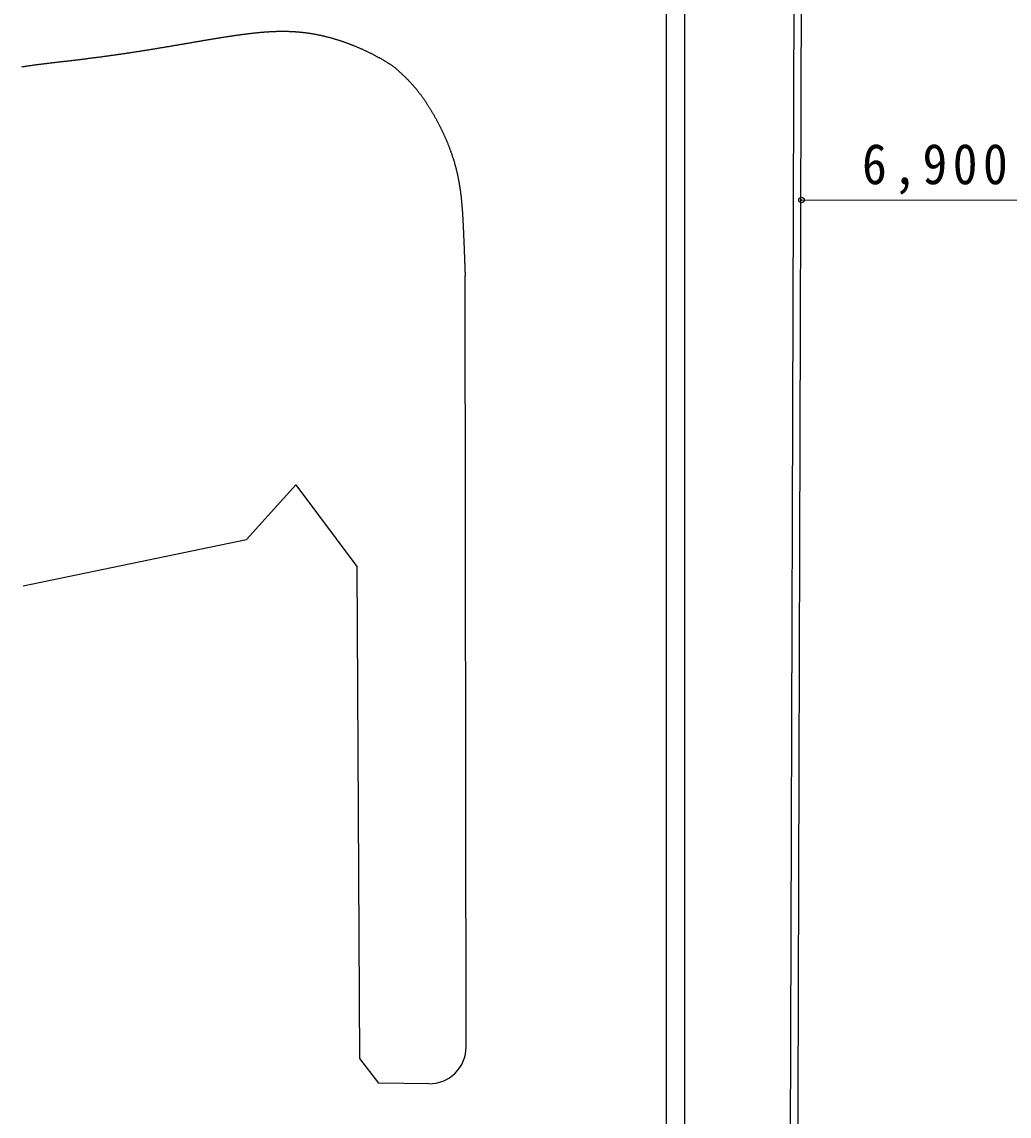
# Model space of a CAD drawing. Units: millimetres at full size, sheet at 1:300; details may follow other scales. Extents: x -143947 to 121650, y -84600 to 84600.
# Drawn here: x -109958 to -83135, y -43280 to -13532 of the extents above; entities that cross this region are included whole.
import ezdxf

# ---------------------------------------------------------------- set-up
doc = ezdxf.new("R2010")
doc.units = ezdxf.units.MM
doc.header["$LTSCALE"] = 300
doc.header["$PDMODE"] = 32
doc.header["$PDSIZE"] = 150
doc.layers.add('0-7_ハッチ', color=3, linetype='Continuous', lineweight=25)
doc.styles.add('ＭＳ ゴシック', font='')
doc.styles.get('ＭＳ ゴシック').set_extended_font_data('MS Gothic')

msp = doc.modelspace()

# ---------------------------------------------------------------- linework, layer by layer
at = {"layer": '0-7_ハッチ'}
for p, q in [((-88976.2, -9488), (-89114.9, -55040.7)), ((-92456.5, -12501.1), (-92456.5, -54926.5)), ((-91956.5, -12501.1), (-91956.5, -54926.5)), ((-97888.8, -41398.1), (-97916.2, -20426.3)), ((-102517.5, -26121), (-103851.5, -27606.3)), ((-109924.4, -28863.7), (-103851.5, -27606.3)), ((-98901.4, -42399.3), (-100267.8, -42382))]:
    msp.add_line(p, q, dxfattribs=at)
at = {"layer": '0-7_ハッチ', "color": 4, "lineweight": 9}
msp.add_line((-88776.8, -18374.9), (-81911.6, -18374.9), dxfattribs=at)
at = {"layer": '0-7_ハッチ'}
for points in [[(-88776.8, -9688), (-88914.6, -54948.7), (-84046, -59102.9)], [(-105248.7, -14075.3), (-105226.2, -14071.5), (-105203.8, -14067.6), (-105181.4, -14063.8), (-105159, -14060), (-105136.7, -14056.2), (-105114.4, -14052.4), (-105092.2, -14048.6), (-105070, -14044.8), (-105047.9, -14041), (-105025.8, -14037.3), (-105003.7, -14033.5), (-104981.7, -14029.8), (-104959.8, -14026.1), (-104937.9, -14022.4), (-104916, -14018.7), (-104894.2, -14015), (-104872.5, -14011.4), (-104850.8, -14007.7), (-104829.1, -14004.1), (-104807.5, -14000.5), (-104786, -13996.9), (-104764.5, -13993.3), (-104743.1, -13989.8), (-104721.7, -13986.2), (-104700.3, -13982.7), (-104679.1, -13979.2), (-104657.8, -13975.8), (-104636.7, -13972.3), (-104615.6, -13968.9), (-104594.5, -13965.5), (-104573.5, -13962.1), (-104552.6, -13958.7), (-104531.7, -13955.3), (-104510.9, -13952), (-104490.1, -13948.7), (-104469.4, -13945.4), (-104448.7, -13942.2), (-104428.1, -13939), (-104407.6, -13935.7)], [(-104407.6, -13935.7), (-104387.1, -13932.6), (-104366.7, -13929.4), (-104346.4, -13926.3), (-104326.1, -13923.2), (-104305.9, -13920.1), (-104285.7, -13917), (-104265.6, -13914), (-104245.5, -13911), (-104225.5, -13908), (-104205.6, -13905.1), (-104185.8, -13902.2), (-104166, -13899.3), (-104146.2, -13896.4), (-104126.5, -13893.6), (-104106.9, -13890.8), (-104087.4, -13888.1), (-104067.9, -13885.3), (-104048.5, -13882.6), (-104029.1, -13879.9), (-104009.8, -13877.3), (-103990.5, -13874.7), (-103971.4, -13872.1), (-103952.2, -13869.6), (-103933.2, -13867.1), (-103914.2, -13864.6), (-103895.3, -13862.1), (-103876.4, -13859.7), (-103857.6, -13857.3), (-103838.8, -13855), (-103820.1, -13852.7), (-103801.5, -13850.4), (-103782.9, -13848.2), (-103764.4, -13846), (-103745.9, -13843.8), (-103727.5, -13841.7), (-103709.2, -13839.6), (-103690.9, -13837.5), (-103672.7, -13835.5), (-103654.5, -13833.5)], [(-103654.5, -13833.5), (-103636.4, -13831.6), (-103618.4, -13829.6), (-103600.4, -13827.8), (-103582.5, -13825.9), (-103564.6, -13824.1), (-103546.7, -13822.4), (-103529, -13820.7), (-103511.3, -13819), (-103493.6, -13817.4), (-103476, -13815.8), (-103458.4, -13814.2), (-103440.9, -13812.7), (-103423.4, -13811.2), (-103406, -13809.8), (-103388.7, -13808.4), (-103371.4, -13807), (-103354.1, -13805.7), (-103336.9, -13804.4), (-103319.7, -13803.2), (-103302.6, -13802), (-103285.5, -13800.9), (-103268.5, -13799.8), (-103251.5, -13798.7), (-103234.6, -13797.7), (-103217.7, -13796.7), (-103200.8, -13795.8), (-103184, -13794.9), (-103167.2, -13794.1), (-103150.5, -13793.3), (-103133.8, -13792.5), (-103117.2, -13791.8), (-103100.6, -13791.1), (-103084, -13790.5), (-103067.4, -13790), (-103050.9, -13789.4), (-103034.4, -13788.9), (-103018, -13788.5), (-103001.6, -13788.1), (-102985.2, -13787.8)], [(-102985.2, -13787.8), (-102968.9, -13787.5), (-102952.6, -13787.2), (-102936.3, -13787), (-102920, -13786.8), (-102903.8, -13786.7), (-102887.6, -13786.7), (-102871.4, -13786.7), (-102855.3, -13786.7), (-102839.2, -13786.8), (-102823.1, -13786.9), (-102807, -13787.1), (-102790.9, -13787.3), (-102774.9, -13787.6), (-102758.9, -13787.9), (-102742.9, -13788.3), (-102726.9, -13788.7), (-102710.9, -13789.1), (-102695, -13789.7), (-102679.1, -13790.2), (-102663.2, -13790.8), (-102647.3, -13791.5), (-102631.4, -13792.2), (-102615.5, -13793), (-102599.6, -13793.8), (-102583.8, -13794.7), (-102568, -13795.6), (-102552.1, -13796.6), (-102536.3, -13797.6), (-102520.5, -13798.7), (-102504.7, -13799.8), (-102488.9, -13801), (-102473.1, -13802.2), (-102457.3, -13803.5), (-102441.5, -13804.9), (-102425.7, -13806.3), (-102410, -13807.7), (-102394.2, -13809.2), (-102378.4, -13810.8), (-102362.6, -13812.4)], [(-102362.6, -13812.4), (-102346.9, -13814), (-102331.1, -13815.7), (-102315.3, -13817.5), (-102299.5, -13819.3), (-102283.7, -13821.2), (-102267.9, -13823.2), (-102252.2, -13825.1), (-102236.4, -13827.2), (-102220.6, -13829.3), (-102204.7, -13831.4), (-102188.9, -13833.7), (-102173.1, -13835.9), (-102157.3, -13838.2), (-102141.4, -13840.6), (-102125.6, -13843.1), (-102109.7, -13845.6), (-102093.9, -13848.1), (-102078, -13850.7), (-102062.1, -13853.4), (-102046.2, -13856.1), (-102030.3, -13858.9), (-102014.3, -13861.7), (-101998.4, -13864.6), (-101982.5, -13867.6), (-101966.5, -13870.6), (-101950.5, -13873.7), (-101934.5, -13876.8), (-101918.5, -13880), (-101902.5, -13883.2), (-101886.4, -13886.5), (-101870.4, -13889.9), (-101854.3, -13893.3), (-101838.2, -13896.8), (-101822.1, -13900.4), (-101806, -13904), (-101789.8, -13907.6), (-101773.7, -13911.4), (-101757.5, -13915.2), (-101741.3, -13919)], [(-101741.3, -13919), (-101725.1, -13922.9), (-101708.9, -13926.9), (-101692.6, -13930.9), (-101676.4, -13935), (-101660.1, -13939.2), (-101643.8, -13943.4), (-101627.4, -13947.7), (-101611.1, -13952), (-101594.7, -13956.4), (-101578.4, -13960.9), (-101562, -13965.4), (-101545.5, -13970), (-101529.1, -13974.6), (-101512.6, -13979.3), (-101496.2, -13984.1), (-101479.7, -13988.9), (-101463.2, -13993.8), (-101446.6, -13998.8), (-101430.1, -14003.8), (-101413.5, -14008.9), (-101397, -14014), (-101380.4, -14019.2), (-101363.7, -14024.5), (-101347.1, -14029.8), (-101330.5, -14035.2), (-101313.8, -14040.7), (-101297.1, -14046.2), (-101280.4, -14051.7), (-101263.7, -14057.4), (-101247, -14063.1), (-101230.3, -14068.8), (-101213.5, -14074.7), (-101196.7, -14080.5), (-101180, -14086.5), (-101163.2, -14092.5), (-101146.4, -14098.6), (-101129.6, -14104.7), (-101112.8, -14110.9), (-101095.9, -14117.1)], [(-107087.4, -14377.7), (-107063.2, -14374.1), (-107039, -14370.4), (-107014.7, -14366.8), (-106990.5, -14363.1), (-106966.3, -14359.5), (-106942.2, -14355.8), (-106918, -14352.1), (-106893.8, -14348.4), (-106869.7, -14344.7), (-106845.6, -14340.9), (-106821.4, -14337.2), (-106797.3, -14333.5), (-106773.2, -14329.7), (-106749.2, -14325.9), (-106725.1, -14322.2), (-106701, -14318.4), (-106677, -14314.6), (-106653, -14310.8), (-106629, -14307), (-106605, -14303.2), (-106581, -14299.4), (-106557, -14295.5), (-106533.1, -14291.7), (-106509.1, -14287.8), (-106485.2, -14284), (-106461.3, -14280.1), (-106437.4, -14276.2), (-106413.5, -14272.4), (-106389.6, -14268.5), (-106365.8, -14264.6), (-106342, -14260.7), (-106318.2, -14256.8), (-106294.4, -14252.9), (-106270.6, -14248.9), (-106246.8, -14245), (-106223.1, -14241.1), (-106199.4, -14237.2), (-106175.7, -14233.2), (-106152, -14229.3)], [(-106152, -14229.3), (-106128.3, -14225.3), (-106104.7, -14221.4), (-106081.1, -14217.4), (-106057.5, -14213.5), (-106033.9, -14209.5), (-106010.3, -14205.6), (-105986.8, -14201.6), (-105963.3, -14197.6), (-105939.8, -14193.6), (-105916.3, -14189.7), (-105892.9, -14185.7), (-105869.5, -14181.7), (-105846.1, -14177.8), (-105822.7, -14173.8), (-105799.4, -14169.8), (-105776.1, -14165.8), (-105752.8, -14161.9), (-105729.5, -14157.9), (-105706.3, -14153.9), (-105683.1, -14149.9), (-105660, -14146), (-105636.8, -14142), (-105613.7, -14138.1), (-105590.6, -14134.1), (-105567.6, -14130.1), (-105544.6, -14126.2), (-105521.6, -14122.2), (-105498.7, -14118.3), (-105475.8, -14114.4), (-105452.9, -14110.4), (-105430.1, -14106.5), (-105407.3, -14102.6), (-105384.5, -14098.7), (-105361.8, -14094.8), (-105339.1, -14090.9), (-105316.4, -14087), (-105293.8, -14083.1), (-105271.3, -14079.2), (-105248.7, -14075.3)], [(-101095.9, -14117.1), (-101079.1, -14123.4), (-101062.3, -14129.8), (-101045.4, -14136.2), (-101028.6, -14142.7), (-101011.7, -14149.2), (-100994.8, -14155.8), (-100978, -14162.5), (-100961.1, -14169.2), (-100944.2, -14176), (-100927.3, -14182.8), (-100910.5, -14189.7), (-100893.6, -14196.7), (-100876.7, -14203.7), (-100859.9, -14210.7), (-100843, -14217.8), (-100826.2, -14225), (-100809.3, -14232.2), (-100792.5, -14239.5), (-100775.7, -14246.8), (-100758.9, -14254.2), (-100742.1, -14261.7), (-100725.3, -14269.2), (-100708.5, -14276.7), (-100691.8, -14284.3), (-100675, -14291.9), (-100658.3, -14299.6), (-100641.6, -14307.4), (-100625, -14315.1), (-100608.3, -14323), (-100591.7, -14330.9), (-100575.1, -14338.8), (-100558.6, -14346.7), (-100542.1, -14354.8), (-100525.6, -14362.8), (-100509.2, -14370.9), (-100492.8, -14379), (-100476.4, -14387.2), (-100460.1, -14395.4), (-100443.8, -14403.7)], [(-109016.3, -14628.3), (-108991.2, -14625.4), (-108966.1, -14622.4), (-108941, -14619.5), (-108916, -14616.6), (-108890.9, -14613.6), (-108865.8, -14610.7), (-108840.7, -14607.8), (-108815.6, -14604.8), (-108790.5, -14601.9), (-108765.4, -14598.9), (-108740.3, -14596), (-108715.2, -14593), (-108690.2, -14590.1), (-108665.1, -14587.1), (-108640.1, -14584.1), (-108615, -14581.2), (-108590, -14578.2), (-108565, -14575.2), (-108539.9, -14572.2), (-108514.9, -14569.2), (-108490, -14566.2), (-108465, -14563.2), (-108440, -14560.1), (-108415.1, -14557.1), (-108390.1, -14554.1), (-108365.2, -14551), (-108340.3, -14547.9), (-108315.4, -14544.9), (-108290.5, -14541.8), (-108265.6, -14538.7), (-108240.8, -14535.6), (-108215.9, -14532.5), (-108191.1, -14529.4), (-108166.3, -14526.3), (-108141.5, -14523.1), (-108116.7, -14520), (-108091.9, -14516.8), (-108067.1, -14513.6), (-108042.4, -14510.5)], [(-108042.4, -14510.5), (-108017.7, -14507.3), (-107992.9, -14504.1), (-107968.2, -14500.9), (-107943.5, -14497.6), (-107918.9, -14494.4), (-107894.2, -14491.2), (-107869.5, -14487.9), (-107844.9, -14484.6), (-107820.3, -14481.4), (-107795.7, -14478.1), (-107771.1, -14474.8), (-107746.5, -14471.5), (-107721.9, -14468.1), (-107697.4, -14464.8), (-107672.8, -14461.5), (-107648.3, -14458.1), (-107623.8, -14454.7), (-107599.2, -14451.4), (-107574.8, -14448), (-107550.3, -14444.6), (-107525.8, -14441.1), (-107501.3, -14437.7), (-107476.9, -14434.3), (-107452.5, -14430.8), (-107428, -14427.4), (-107403.6, -14423.9), (-107379.2, -14420.4), (-107354.9, -14416.9), (-107330.5, -14413.4), (-107306.1, -14409.9), (-107281.8, -14406.4), (-107257.4, -14402.8), (-107233.1, -14399.3), (-107208.8, -14395.7), (-107184.5, -14392.1), (-107160.2, -14388.5), (-107135.9, -14384.9), (-107111.7, -14381.3), (-107087.4, -14377.7)], [(-100443.8, -14403.7), (-100427.6, -14412), (-100411.4, -14420.3), (-100395.3, -14428.6), (-100379.3, -14437), (-100363.3, -14445.4), (-100347.3, -14453.9), (-100331.4, -14462.3), (-100315.6, -14470.8), (-100299.9, -14479.4), (-100284.2, -14487.9), (-100268.6, -14496.5), (-100253.1, -14505), (-100237.7, -14513.6), (-100222.3, -14522.3), (-100207.1, -14530.9), (-100191.9, -14539.5), (-100176.8, -14548.2), (-100161.9, -14556.8), (-100147, -14565.5), (-100132.2, -14574.1), (-100117.6, -14582.8), (-100103, -14591.4), (-100088.6, -14600), (-100074.3, -14608.7), (-100060.1, -14617.3), (-100046.1, -14625.9), (-100032.2, -14634.4), (-100018.4, -14643), (-100004.7, -14651.5), (-99991.3, -14660), (-99977.9, -14668.4), (-99964.8, -14676.8), (-99951.8, -14685.2), (-99939, -14693.5), (-99926.3, -14701.8), (-99913.8, -14710), (-99901.6, -14718.1), (-99889.5, -14726.2), (-99877.6, -14734.1)], [(-109958.4, -14752.4), (-109936.4, -14748.7), (-109914.2, -14745), (-109891.9, -14741.4), (-109869.3, -14737.8), (-109846.5, -14734.3), (-109823.6, -14730.8), (-109800.5, -14727.3), (-109777.2, -14723.9), (-109753.8, -14720.5), (-109730.3, -14717.2), (-109706.7, -14713.8), (-109682.9, -14710.5), (-109659, -14707.3), (-109635, -14704), (-109610.9, -14700.8), (-109586.8, -14697.6), (-109562.5, -14694.4), (-109538.1, -14691.3), (-109513.7, -14688.2), (-109489.3, -14685.1), (-109464.7, -14682), (-109440.1, -14678.9), (-109415.4, -14675.8), (-109390.7, -14672.8), (-109366, -14669.8), (-109341.2, -14666.8), (-109316.3, -14663.8), (-109291.5, -14660.8), (-109266.6, -14657.8), (-109241.6, -14654.8), (-109216.7, -14651.8), (-109191.7, -14648.9), (-109166.7, -14645.9), (-109141.6, -14643), (-109116.6, -14640), (-109091.6, -14637.1), (-109066.5, -14634.2), (-109041.4, -14631.2), (-109016.3, -14628.3)], [(-99877.6, -14734.1), (-99866, -14742), (-99854.5, -14749.8)], [(-99854.3, -14750.1), (-99839.8, -14762.8), (-99825.5, -14775.4), (-99811.4, -14787.8), (-99797.4, -14800.1), (-99783.6, -14812.3), (-99770, -14824.4), (-99756.5, -14836.4), (-99743.1, -14848.3), (-99729.9, -14860.1), (-99716.8, -14871.9), (-99703.8, -14883.5), (-99691, -14895.2), (-99678.3, -14906.7), (-99665.7, -14918.3), (-99653.2, -14929.7), (-99640.8, -14941.2), (-99628.6, -14952.6), (-99616.4, -14963.9), (-99604.4, -14975.3), (-99592.4, -14986.6), (-99580.5, -14997.9), (-99568.7, -15009.3), (-99557.1, -15020.6), (-99545.5, -15031.8), (-99533.9, -15043.1), (-99522.5, -15054.4), (-99511.1, -15065.7), (-99499.9, -15077), (-99488.7, -15088.4), (-99477.5, -15099.7), (-99466.5, -15111), (-99455.5, -15122.4), (-99444.6, -15133.8), (-99433.7, -15145.2), (-99422.9, -15156.6), (-99412.2, -15168.1), (-99401.5, -15179.5), (-99390.9, -15191.1), (-99380.4, -15202.6)], [(-99380.4, -15202.6), (-99369.9, -15214.2), (-99359.5, -15225.8), (-99349.1, -15237.4), (-99338.8, -15249.1), (-99328.5, -15260.8), (-99318.3, -15272.5), (-99308.1, -15284.3), (-99298, -15296.1), (-99287.9, -15308), (-99277.9, -15319.9), (-99267.9, -15331.8), (-99257.9, -15343.8), (-99248.1, -15355.8), (-99238.2, -15367.9), (-99228.4, -15380), (-99218.6, -15392.2), (-99208.9, -15404.3), (-99199.3, -15416.6), (-99189.6, -15428.8), (-99180, -15441.2), (-99170.5, -15453.5), (-99160.9, -15465.9), (-99151.5, -15478.3), (-99142, -15490.8), (-99132.6, -15503.4), (-99123.3, -15515.9), (-99113.9, -15528.5), (-99104.6, -15541.2), (-99095.4, -15553.9), (-99086.2, -15566.6), (-99077, -15579.4), (-99067.8, -15592.2), (-99058.7, -15605), (-99049.6, -15617.9), (-99040.6, -15630.8), (-99031.6, -15643.8), (-99022.6, -15656.8), (-99013.6, -15669.9), (-99004.7, -15682.9)], [(-99004.7, -15682.9), (-98995.9, -15696.1), (-98987, -15709.2), (-98978.2, -15722.4), (-98969.4, -15735.6), (-98960.7, -15748.9), (-98951.9, -15762.2), (-98943.3, -15775.5), (-98934.6, -15788.9), (-98926, -15802.3), (-98917.4, -15815.7), (-98908.8, -15829.2), (-98900.3, -15842.7), (-98891.8, -15856.2), (-98883.4, -15869.8), (-98874.9, -15883.4), (-98866.6, -15897), (-98858.2, -15910.6), (-98849.9, -15924.3), (-98841.6, -15938), (-98833.3, -15951.8), (-98825.1, -15965.5), (-98816.9, -15979.3), (-98808.7, -15993.1), (-98800.6, -16007), (-98792.4, -16020.8), (-98784.4, -16034.7), (-98776.3, -16048.6), (-98768.3, -16062.5), (-98760.4, -16076.5), (-98752.4, -16090.5), (-98744.5, -16104.5), (-98736.6, -16118.5), (-98728.8, -16132.5), (-98721, -16146.6), (-98713.2, -16160.7), (-98705.5, -16174.8), (-98697.8, -16188.9), (-98690.1, -16203.1), (-98682.4, -16217.2)], [(-98682.4, -16217.2), (-98674.8, -16231.4), (-98667.3, -16245.6), (-98659.7, -16259.8), (-98652.2, -16274), (-98644.8, -16288.3), (-98637.4, -16302.5), (-98630, -16316.8), (-98622.6, -16331.1), (-98615.3, -16345.4), (-98608, -16359.7), (-98600.8, -16374), (-98593.5, -16388.3), (-98586.4, -16402.7), (-98579.2, -16417.1), (-98572.1, -16431.4), (-98565.1, -16445.8), (-98558, -16460.2), (-98551.1, -16474.6), (-98544.1, -16489.1), (-98537.2, -16503.5), (-98530.3, -16517.9), (-98523.5, -16532.4), (-98516.7, -16546.9), (-98509.9, -16561.3), (-98503.2, -16575.8), (-98496.6, -16590.3), (-98489.9, -16604.8), (-98483.3, -16619.3), (-98476.8, -16633.9), (-98470.3, -16648.4), (-98463.8, -16662.9), (-98457.4, -16677.5), (-98451, -16692), (-98444.6, -16706.6), (-98438.3, -16721.2), (-98432, -16735.7), (-98425.8, -16750.3), (-98419.6, -16764.9), (-98413.5, -16779.5)], [(-98413.5, -16779.5), (-98407.4, -16794.1), (-98401.3, -16808.7), (-98395.3, -16823.4), (-98389.4, -16838), (-98383.4, -16852.6), (-98377.6, -16867.3), (-98371.7, -16882), (-98365.9, -16896.6), (-98360.2, -16911.3), (-98354.5, -16926), (-98348.8, -16940.7), (-98343.2, -16955.4), (-98337.6, -16970.1), (-98332.1, -16984.8), (-98326.6, -16999.5), (-98321.2, -17014.2), (-98315.8, -17029), (-98310.4, -17043.7), (-98305.1, -17058.5), (-98299.9, -17073.3), (-98294.7, -17088), (-98289.5, -17102.8), (-98284.4, -17117.6), (-98279.3, -17132.4), (-98274.3, -17147.3), (-98269.3, -17162.1), (-98264.3, -17176.9), (-98259.4, -17191.8), (-98254.6, -17206.7), (-98249.8, -17221.5), (-98245, -17236.4), (-98240.3, -17251.3), (-98235.7, -17266.3), (-98231.1, -17281.2), (-98226.5, -17296.1), (-98222, -17311.1), (-98217.5, -17326.1), (-98213, -17341.1), (-98208.7, -17356.1)], [(-98208.7, -17356.1), (-98204.3, -17371.1), (-98200, -17386.1), (-98195.8, -17401.2), (-98191.6, -17416.3), (-98187.4, -17431.4), (-98183.3, -17446.5), (-98179.2, -17461.6), (-98175.2, -17476.8), (-98171.2, -17491.9), (-98167.3, -17507.1), (-98163.4, -17522.3), (-98159.6, -17537.5), (-98155.8, -17552.8), (-98152.1, -17568.1), (-98148.4, -17583.4), (-98144.7, -17598.7), (-98141.1, -17614), (-98137.5, -17629.4), (-98134, -17644.8), (-98130.5, -17660.2), (-98127.1, -17675.6), (-98123.7, -17691.1), (-98120.3, -17706.6), (-98117, -17722.1), (-98113.8, -17737.7), (-98110.6, -17753.3), (-98107.4, -17768.9), (-98104.3, -17784.5), (-98101.2, -17800.2), (-98098.1, -17815.9), (-98095.1, -17831.6), (-98092.2, -17847.4), (-98089.2, -17863.2), (-98086.4, -17879), (-98083.5, -17894.9), (-98080.7, -17910.8), (-98078, -17926.7), (-98075.3, -17942.6), (-98072.6, -17958.6)], [(-98072.6, -17958.6), (-98070, -17974.7), (-98067.4, -17990.8), (-98064.8, -18006.9), (-98062.3, -18023), (-98059.9, -18039.2), (-98057.4, -18055.4), (-98055, -18071.7), (-98052.7, -18088), (-98050.3, -18104.3), (-98048.1, -18120.7), (-98045.8, -18137.1), (-98043.6, -18153.6), (-98041.4, -18170.1), (-98039.3, -18186.7), (-98037.2, -18203.3), (-98035.1, -18219.9), (-98033.1, -18236.6), (-98031.1, -18253.3), (-98029.2, -18270.1), (-98027.2, -18286.9), (-98025.3, -18303.8), (-98023.5, -18320.7), (-98021.7, -18337.6), (-98019.9, -18354.6), (-98018.1, -18371.7), (-98016.4, -18388.8), (-98014.7, -18405.9), (-98013, -18423.1), (-98011.4, -18440.4), (-98009.8, -18457.7), (-98008.2, -18475), (-98006.6, -18492.4), (-98005.1, -18509.9), (-98003.6, -18527.4), (-98002.1, -18544.9), (-98000.7, -18562.5), (-97999.3, -18580.2), (-97997.9, -18597.9), (-97996.5, -18615.6)], [(-97996.5, -18615.6), (-97995.2, -18633.4), (-97993.9, -18651.3), (-97992.6, -18669.2), (-97991.3, -18687.2), (-97990.1, -18705.2), (-97988.9, -18723.3), (-97987.7, -18741.4), (-97986.5, -18759.6), (-97985.3, -18777.9), (-97984.2, -18796.2), (-97983.1, -18814.6), (-97982, -18833), (-97980.9, -18851.5), (-97979.8, -18870), (-97978.8, -18888.6), (-97977.7, -18907.2), (-97976.7, -18926), (-97975.7, -18944.7), (-97974.7, -18963.6), (-97973.8, -18982.5), (-97972.8, -19001.4), (-97971.9, -19020.4), (-97970.9, -19039.5), (-97970, -19058.7), (-97969.1, -19077.9), (-97968.2, -19097.1), (-97967.3, -19116.5), (-97966.4, -19135.9), (-97965.5, -19155.4), (-97964.6, -19174.9), (-97963.8, -19194.5), (-97962.9, -19214.2), (-97962.1, -19233.9), (-97961.2, -19253.8), (-97960.4, -19273.6), (-97959.5, -19293.6), (-97958.7, -19313.6), (-97957.8, -19333.8), (-97957, -19354)], [(-97957, -19354), (-97956.2, -19374.2), (-97955.4, -19394.6), (-97954.5, -19415), (-97953.7, -19435.5), (-97952.9, -19456.1), (-97952, -19476.8), (-97951.2, -19497.5), (-97950.3, -19518.4), (-97949.5, -19539.3), (-97948.7, -19560.4), (-97947.8, -19581.5), (-97947, -19602.7), (-97946.1, -19624), (-97945.3, -19645.5), (-97944.4, -19667), (-97943.5, -19688.6), (-97942.7, -19710.3), (-97941.8, -19732.2), (-97940.9, -19754.1), (-97940, -19776.2), (-97939.1, -19798.4), (-97938.2, -19820.7), (-97937.3, -19843.1), (-97936.4, -19865.6), (-97935.5, -19888.3), (-97934.6, -19911.1), (-97933.7, -19934.1), (-97932.8, -19957.1), (-97931.9, -19980.4), (-97931, -20003.7), (-97930.1, -20027.3), (-97929.1, -20050.9), (-97928.2, -20074.8), (-97927.3, -20098.8), (-97926.4, -20122.9), (-97925.5, -20147.2), (-97924.6, -20171.7), (-97923.8, -20196.4), (-97922.9, -20221.3)], [(-97922.9, -20221.3), (-97922, -20246.3), (-97921.2, -20271.6), (-97920.4, -20297), (-97919.6, -20322.6), (-97918.8, -20348.5), (-97918, -20374.6), (-97917.3, -20400.8), (-97916.6, -20427.3)], [(-102517.5, -26121), (-100859, -28336.9), (-100781.3, -41717.4), (-100267.8, -42382)]]:
    msp.add_lwpolyline(points, dxfattribs=at)
msp.add_arc((-98888.8, -41399.4), 1000, 269.27478, 0.07499, dxfattribs=at)
at = {"layer": '0-7_ハッチ', "color": 4}
msp.add_point((-88776.8, -18374.9), dxfattribs=at)

# ---------------------------------------------------------------- texts
at = {"layer": '0-7_ハッチ', "color": 7, "insert": (-87131.8, -18229), "char_height": 1100, "attachment_point": 7, "style": 'ＭＳ ゴシック'}
msp.add_mtext('\\T1.22;\\W0.9;6,900', dxfattribs=at)

doc.saveas('drawing.dxf')
